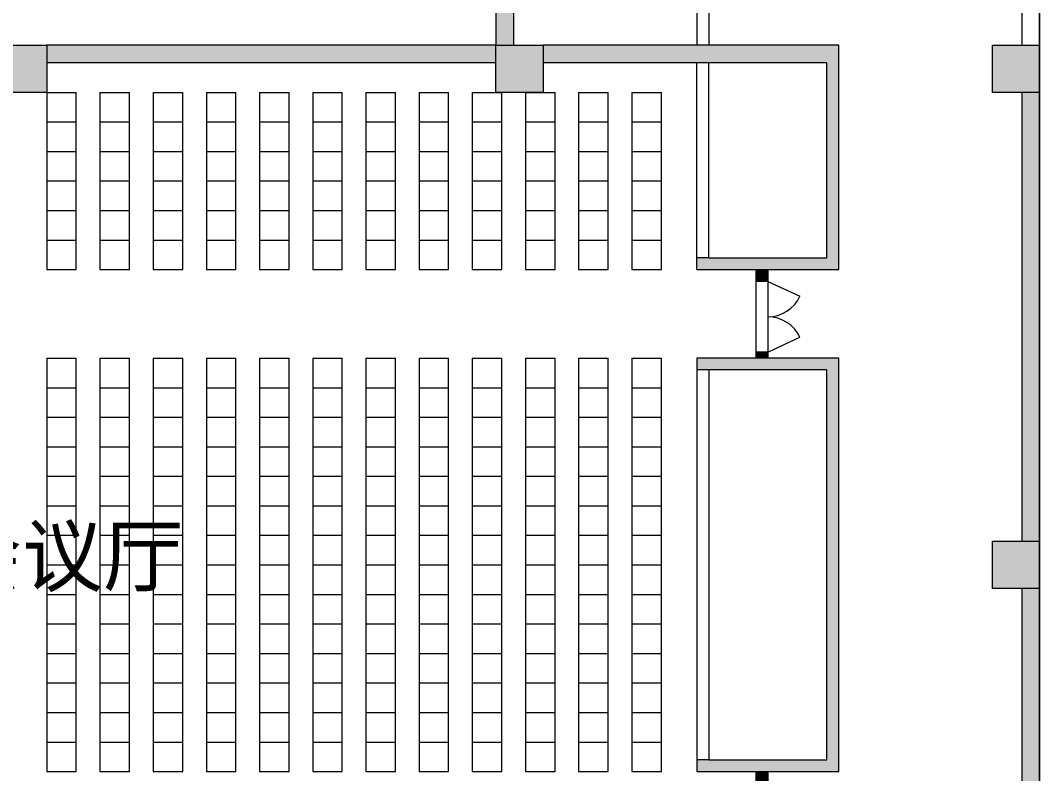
# Model space of a CAD drawing. Header units: metres. Extents: x -302 to 587, y -65 to 94.
# Drawn here: x 266.97 to 284.21, y -2.18 to 10.58 of the extents above; entities that cross this region are included whole.
import ezdxf

# ---------------------------------------------------------------- set-up
doc = ezdxf.new("R2010")
doc.units = ezdxf.units.M
doc.linetypes.add('ACAD_ISO03W100', pattern=[30, 12, -18])
doc.layers.get('0').update_dxf_attribs({"lineweight": 9})
for name, color, linetype, lineweight in [('fanghuo', 1, 'Continuous', 9), ('furniture', 3, 'Continuous', 5), ('glass', 5, 'Continuous', 5), ('hatch', 212, 'ACAD_ISO03W100', 5), ('PUB_TEXT', 7, 'Continuous', 9), ('zhuwang', 2, 'Continuous', 13)]:
    doc.layers.add(name, color=color, linetype=linetype, lineweight=lineweight)
doc.styles.add('mystyle', font='', dxfattribs={"height": 1})
doc.styles.get('mystyle').set_extended_font_data('SimSun')

msp = doc.modelspace()

# ---------------------------------------------------------------- hatches: boundary and pattern name
at = {"layer": 'hatch', "ltscale": 0.05}
h = msp.add_hatch(color=256, dxfattribs=at)
h.dxf.hatch_style = 1
h.paths.add_polyline_path([(275.3136, 12.4598), (275.0136, 12.4598), (275.0136, 10.1598), (275.3136, 10.1598)])
h = msp.add_hatch(color=256, dxfattribs=at)
h.dxf.hatch_style = 1
h.paths.add_polyline_path([(267.4136, 10.1598), (266.6136, 10.1598), (266.6136, 9.3598), (267.4136, 9.3598)])
h = msp.add_hatch(color=256, dxfattribs=at)
h.dxf.hatch_style = 1
h.paths.add_polyline_path([(275.0136, 10.1598), (267.4136, 10.1598), (267.4136, 9.8598), (275.0136, 9.8598)])
h = msp.add_hatch(color=256, dxfattribs=at)
h.dxf.hatch_style = 1
h.paths.add_polyline_path([(275.8136, 10.1598), (275.0136, 10.1598), (275.0136, 9.3598), (275.8136, 9.3598)])
h = msp.add_hatch(color=256, dxfattribs=at)
h.dxf.hatch_style = 1
h.paths.add_polyline_path([(280.8136, 10.1598), (275.8136, 10.1598), (275.8136, 9.8598), (280.8136, 9.8598)])
h = msp.add_hatch(color=256, dxfattribs=at)
h.dxf.hatch_style = 1
h.paths.add_polyline_path([(284.2136, 10.1598), (283.4136, 10.1598), (283.4136, 9.3598), (284.2136, 9.3598)])
h = msp.add_hatch(color=256, dxfattribs=at)
h.dxf.hatch_style = 1
h.paths.add_polyline_path([(280.8136, 9.8598), (280.6136, 9.8598), (280.6136, 6.5598), (278.6136, 6.5598), (278.4136, 6.5598), (278.4136, 6.3598), (280.8136, 6.3598)])
h = msp.add_hatch(color=256, dxfattribs=at)
h.dxf.hatch_style = 1
h.paths.add_polyline_path([(284.2136, 9.3598), (283.9136, 9.3598), (283.9136, 1.7598), (284.2136, 1.7598)])
h = msp.add_hatch(color=256, dxfattribs=at)
h.dxf.hatch_style = 1
h.paths.add_polyline_path([(279.6136, 6.3598), (279.4136, 6.3598), (279.4136, 6.1598), (279.6136, 6.1598)])
h = msp.add_hatch(color=256, dxfattribs=at)
h.dxf.hatch_style = 1
h.paths.add_polyline_path([(280.8136, 4.8598), (278.4136, 4.8598), (278.4136, 4.6598), (278.6136, 4.6598), (280.6136, 4.6598), (280.6136, -1.9402), (278.6136, -1.9402), (278.4136, -1.9402), (278.4136, -2.1402), (280.8136, -2.1402)])
h = msp.add_hatch(color=256, dxfattribs=at)
h.dxf.hatch_style = 1
h.paths.add_polyline_path([(279.6136, 4.9598), (279.4136, 4.9598), (279.4136, 4.8598), (279.6136, 4.8598)])
h = msp.add_hatch(color=256, dxfattribs=at)
h.dxf.hatch_style = 1
h.paths.add_polyline_path([(284.2136, 1.7598), (283.4136, 1.7598), (283.4136, 0.9598), (284.2136, 0.9598)])
h = msp.add_hatch(color=256, dxfattribs=at)
h.dxf.hatch_style = 1
h.paths.add_polyline_path([(284.2136, 0.9598), (283.9136, 0.9598), (283.9136, -6.6402), (284.2136, -6.6402)])
h = msp.add_hatch(color=256, dxfattribs=at)
h.dxf.hatch_style = 1
h.paths.add_polyline_path([(279.6136, -2.1402), (279.4136, -2.1402), (279.4136, -2.3402), (279.6136, -2.3402)])

# ---------------------------------------------------------------- linework, layer by layer
for p, q in [((283.9136, 34.5598), (283.9136, 10.1598)), ((284.2136, 34.5598), (284.2136, 10.1598)), ((275.0136, 10.1598), (267.4136, 10.1598)), ((275.0136, 9.8598), (267.4136, 9.8598)), ((283.9136, 9.3598), (283.9136, 1.7598)), ((284.2136, 9.3598), (284.2136, 1.7598)), ((283.9136, 0.9598), (283.9136, -6.6402)), ((284.2136, 0.9598), (284.2136, -6.6402))]:
    msp.add_line(p, q)
at = {"ltscale": 0.05}
for p, q in [((278.4136, 15.2598), (278.4136, 10.1598)), ((278.6136, 15.2598), (278.6136, 10.1598)), ((275.0136, 12.4598), (275.0136, 10.1598)), ((275.3136, 12.4598), (275.3136, 10.1598)), ((280.8136, 10.1598), (275.8136, 10.1598)), ((280.8136, 6.3598), (280.8136, 10.1598)), ((280.6136, 9.8598), (275.8136, 9.8598)), ((278.4136, 6.3598), (278.4136, 9.8598)), ((278.6136, 6.5598), (278.6136, 9.8598)), ((280.6136, 6.5598), (280.6136, 9.8598)), ((278.6136, 6.5598), (278.4136, 6.5598)), ((278.6136, 6.5598), (280.6136, 6.5598)), ((278.4136, 6.3598), (280.8136, 6.3598)), ((279.4136, 6.3598), (279.4136, 4.8598)), ((279.6136, 6.3598), (279.6136, 4.8598)), ((279.6136, 6.1598), (279.4136, 6.1598)), ((280.8136, 4.8598), (278.4136, 4.8598)), ((278.4136, 4.8598), (278.4136, -2.1402)), ((279.6136, 4.9598), (279.4136, 4.9598)), ((280.8136, -2.1402), (280.8136, 4.8598)), ((278.6136, 4.6598), (278.4136, 4.6598)), ((278.6136, 4.6598), (278.6136, -1.9402)), ((280.6136, 4.6598), (278.6136, 4.6598)), ((280.6136, -1.9402), (280.6136, 4.6598)), ((278.6136, -1.9402), (278.4136, -1.9402)), ((278.6136, -1.9402), (280.6136, -1.9402)), ((278.4136, -2.1402), (280.8136, -2.1402)), ((279.4136, -2.1402), (279.4136, -3.6402)), ((279.6136, -2.1402), (279.6136, -3.6402))]:
    msp.add_line(p, q, dxfattribs=at)
at = {"layer": 'fanghuo', "ltscale": 3}
msp.add_lwpolyline([(266.6136, 68.9598), (266.6136, 42.9598), (258.2136, 42.9598), (258.2136, -7.4402), (284.2136, -7.4402), (284.2136, 68.9598), (266.6136, 68.9598)], dxfattribs=at)
at = {"layer": 'furniture'}
for p, q in [((267.4136, 9.3598), (267.4136, 8.8598)), ((267.4136, 9.3598), (267.9136, 9.3598)), ((267.9136, 8.8598), (267.9136, 9.3598)), ((268.3136, 9.3598), (268.3136, 8.8598)), ((268.3136, 9.3598), (268.8136, 9.3598)), ((268.8136, 8.8598), (268.8136, 9.3598)), ((269.2136, 9.3598), (269.2136, 8.8598)), ((269.2136, 9.3598), (269.7136, 9.3598)), ((269.7136, 8.8598), (269.7136, 9.3598)), ((270.1136, 9.3598), (270.1136, 8.8598)), ((270.1136, 9.3598), (270.6136, 9.3598)), ((270.6136, 8.8598), (270.6136, 9.3598)), ((271.0136, 9.3598), (271.0136, 8.8598)), ((271.0136, 9.3598), (271.5136, 9.3598)), ((271.5136, 8.8598), (271.5136, 9.3598)), ((271.9136, 9.3598), (271.9136, 8.8598)), ((271.9136, 9.3598), (272.4136, 9.3598)), ((272.4136, 8.8598), (272.4136, 9.3598)), ((272.8136, 9.3598), (272.8136, 8.8598)), ((272.8136, 9.3598), (273.3136, 9.3598)), ((273.3136, 8.8598), (273.3136, 9.3598)), ((273.7136, 9.3598), (273.7136, 8.8598)), ((273.7136, 9.3598), (274.2136, 9.3598)), ((274.2136, 8.8598), (274.2136, 9.3598)), ((274.6136, 9.3598), (274.6136, 8.8598)), ((274.6136, 9.3598), (275.1136, 9.3598)), ((275.1136, 8.8598), (275.1136, 9.3598)), ((275.5136, 9.3598), (275.5136, 8.8598)), ((275.5136, 9.3598), (276.0136, 9.3598)), ((276.0136, 8.8598), (276.0136, 9.3598)), ((276.4136, 9.3598), (276.4136, 8.8598)), ((276.4136, 9.3598), (276.9136, 9.3598)), ((276.9136, 8.8598), (276.9136, 9.3598)), ((277.3136, 9.3598), (277.3136, 8.8598)), ((277.3136, 9.3598), (277.8136, 9.3598)), ((277.8136, 8.8598), (277.8136, 9.3598)), ((267.4136, 8.8598), (267.4136, 8.3598)), ((267.4136, 8.8598), (267.9136, 8.8598)), ((267.9136, 8.3598), (267.9136, 8.8598)), ((268.3136, 8.8598), (268.8136, 8.8598)), ((268.3136, 8.8598), (268.3136, 8.3598)), ((268.8136, 8.3598), (268.8136, 8.8598)), ((269.2136, 8.8598), (269.7136, 8.8598)), ((269.2136, 8.8598), (269.2136, 8.3598)), ((269.7136, 8.3598), (269.7136, 8.8598)), ((270.1136, 8.8598), (270.6136, 8.8598)), ((270.1136, 8.8598), (270.1136, 8.3598)), ((270.6136, 8.3598), (270.6136, 8.8598)), ((271.0136, 8.8598), (271.5136, 8.8598)), ((271.0136, 8.8598), (271.0136, 8.3598)), ((271.5136, 8.3598), (271.5136, 8.8598)), ((271.9136, 8.8598), (272.4136, 8.8598)), ((271.9136, 8.8598), (271.9136, 8.3598)), ((272.4136, 8.3598), (272.4136, 8.8598)), ((272.8136, 8.8598), (273.3136, 8.8598)), ((272.8136, 8.8598), (272.8136, 8.3598)), ((273.3136, 8.3598), (273.3136, 8.8598)), ((273.7136, 8.8598), (274.2136, 8.8598)), ((273.7136, 8.8598), (273.7136, 8.3598)), ((274.2136, 8.3598), (274.2136, 8.8598)), ((274.6136, 8.8598), (275.1136, 8.8598)), ((274.6136, 8.8598), (274.6136, 8.3598)), ((275.1136, 8.3598), (275.1136, 8.8598)), ((275.5136, 8.8598), (276.0136, 8.8598)), ((275.5136, 8.8598), (275.5136, 8.3598)), ((276.0136, 8.3598), (276.0136, 8.8598)), ((276.4136, 8.8598), (276.9136, 8.8598)), ((276.4136, 8.8598), (276.4136, 8.3598)), ((276.9136, 8.3598), (276.9136, 8.8598)), ((277.3136, 8.8598), (277.8136, 8.8598)), ((277.3136, 8.8598), (277.3136, 8.3598)), ((277.8136, 8.3598), (277.8136, 8.8598)), ((267.4136, 8.3598), (267.9136, 8.3598)), ((267.4136, 8.3598), (267.4136, 7.8598)), ((267.9136, 7.8598), (267.9136, 8.3598)), ((268.3136, 8.3598), (268.8136, 8.3598)), ((268.3136, 8.3598), (268.3136, 7.8598)), ((268.8136, 7.8598), (268.8136, 8.3598)), ((269.2136, 8.3598), (269.7136, 8.3598)), ((269.2136, 8.3598), (269.2136, 7.8598)), ((269.7136, 7.8598), (269.7136, 8.3598)), ((270.1136, 8.3598), (270.6136, 8.3598)), ((270.1136, 8.3598), (270.1136, 7.8598)), ((270.6136, 7.8598), (270.6136, 8.3598)), ((271.0136, 8.3598), (271.5136, 8.3598)), ((271.0136, 8.3598), (271.0136, 7.8598)), ((271.5136, 7.8598), (271.5136, 8.3598)), ((271.9136, 8.3598), (272.4136, 8.3598)), ((271.9136, 8.3598), (271.9136, 7.8598)), ((272.4136, 7.8598), (272.4136, 8.3598)), ((272.8136, 8.3598), (273.3136, 8.3598)), ((272.8136, 8.3598), (272.8136, 7.8598)), ((273.3136, 7.8598), (273.3136, 8.3598)), ((273.7136, 8.3598), (274.2136, 8.3598)), ((273.7136, 8.3598), (273.7136, 7.8598)), ((274.2136, 7.8598), (274.2136, 8.3598)), ((274.6136, 8.3598), (275.1136, 8.3598)), ((274.6136, 8.3598), (274.6136, 7.8598)), ((275.1136, 7.8598), (275.1136, 8.3598)), ((275.5136, 8.3598), (276.0136, 8.3598)), ((275.5136, 8.3598), (275.5136, 7.8598)), ((276.0136, 7.8598), (276.0136, 8.3598)), ((276.4136, 8.3598), (276.9136, 8.3598)), ((276.4136, 8.3598), (276.4136, 7.8598)), ((276.9136, 7.8598), (276.9136, 8.3598)), ((277.3136, 8.3598), (277.8136, 8.3598)), ((277.3136, 8.3598), (277.3136, 7.8598)), ((277.8136, 7.8598), (277.8136, 8.3598)), ((267.4136, 7.8598), (267.9136, 7.8598)), ((267.4136, 7.8598), (267.4136, 7.3598)), ((267.9136, 7.3598), (267.9136, 7.8598)), ((268.3136, 7.8598), (268.8136, 7.8598)), ((268.3136, 7.8598), (268.3136, 7.3598)), ((268.8136, 7.3598), (268.8136, 7.8598)), ((269.2136, 7.8598), (269.7136, 7.8598)), ((269.2136, 7.8598), (269.2136, 7.3598)), ((269.7136, 7.3598), (269.7136, 7.8598)), ((270.1136, 7.8598), (270.6136, 7.8598)), ((270.1136, 7.8598), (270.1136, 7.3598)), ((270.6136, 7.3598), (270.6136, 7.8598)), ((271.0136, 7.8598), (271.5136, 7.8598)), ((271.0136, 7.8598), (271.0136, 7.3598)), ((271.5136, 7.3598), (271.5136, 7.8598)), ((271.9136, 7.8598), (272.4136, 7.8598)), ((271.9136, 7.8598), (271.9136, 7.3598)), ((272.4136, 7.3598), (272.4136, 7.8598)), ((272.8136, 7.8598), (273.3136, 7.8598)), ((272.8136, 7.8598), (272.8136, 7.3598)), ((273.3136, 7.3598), (273.3136, 7.8598)), ((273.7136, 7.8598), (274.2136, 7.8598)), ((273.7136, 7.8598), (273.7136, 7.3598)), ((274.2136, 7.3598), (274.2136, 7.8598)), ((274.6136, 7.8598), (274.6136, 7.3598)), ((274.6136, 7.8598), (275.1136, 7.8598)), ((275.1136, 7.3598), (275.1136, 7.8598)), ((275.5136, 7.8598), (276.0136, 7.8598)), ((275.5136, 7.8598), (275.5136, 7.3598)), ((276.0136, 7.3598), (276.0136, 7.8598)), ((276.4136, 7.8598), (276.9136, 7.8598)), ((276.4136, 7.8598), (276.4136, 7.3598)), ((276.9136, 7.3598), (276.9136, 7.8598)), ((277.3136, 7.8598), (277.8136, 7.8598)), ((277.3136, 7.8598), (277.3136, 7.3598)), ((277.8136, 7.3598), (277.8136, 7.8598)), ((267.4136, 7.3598), (267.4136, 6.8598)), ((267.4136, 7.3598), (267.9136, 7.3598)), ((267.9136, 6.8598), (267.9136, 7.3598)), ((268.3136, 7.3598), (268.8136, 7.3598)), ((268.3136, 7.3598), (268.3136, 6.8598)), ((268.8136, 6.8598), (268.8136, 7.3598)), ((269.2136, 7.3598), (269.7136, 7.3598)), ((269.2136, 7.3598), (269.2136, 6.8598)), ((269.7136, 6.8598), (269.7136, 7.3598)), ((270.1136, 7.3598), (270.6136, 7.3598)), ((270.1136, 7.3598), (270.1136, 6.8598)), ((270.6136, 6.8598), (270.6136, 7.3598)), ((271.0136, 7.3598), (271.5136, 7.3598)), ((271.0136, 7.3598), (271.0136, 6.8598)), ((271.5136, 6.8598), (271.5136, 7.3598)), ((271.9136, 7.3598), (272.4136, 7.3598)), ((271.9136, 7.3598), (271.9136, 6.8598)), ((272.4136, 6.8598), (272.4136, 7.3598)), ((272.8136, 7.3598), (273.3136, 7.3598)), ((272.8136, 7.3598), (272.8136, 6.8598)), ((273.3136, 6.8598), (273.3136, 7.3598)), ((273.7136, 7.3598), (274.2136, 7.3598)), ((273.7136, 7.3598), (273.7136, 6.8598)), ((274.2136, 6.8598), (274.2136, 7.3598)), ((274.6136, 7.3598), (275.1136, 7.3598)), ((274.6136, 7.3598), (274.6136, 6.8598)), ((275.1136, 6.8598), (275.1136, 7.3598)), ((275.5136, 7.3598), (276.0136, 7.3598)), ((275.5136, 7.3598), (275.5136, 6.8598)), ((276.0136, 6.8598), (276.0136, 7.3598)), ((276.4136, 7.3598), (276.9136, 7.3598)), ((276.4136, 7.3598), (276.4136, 6.8598)), ((276.9136, 6.8598), (276.9136, 7.3598)), ((277.3136, 7.3598), (277.8136, 7.3598)), ((277.3136, 7.3598), (277.3136, 6.8598)), ((277.8136, 6.8598), (277.8136, 7.3598)), ((267.4136, 6.8598), (267.9136, 6.8598)), ((267.4136, 6.8598), (267.4136, 6.3598)), ((267.9136, 6.3598), (267.9136, 6.8598)), ((268.3136, 6.8598), (268.8136, 6.8598)), ((268.3136, 6.8598), (268.3136, 6.3598)), ((268.8136, 6.3598), (268.8136, 6.8598)), ((269.2136, 6.8598), (269.7136, 6.8598)), ((269.2136, 6.8598), (269.2136, 6.3598)), ((269.7136, 6.3598), (269.7136, 6.8598)), ((270.1136, 6.8598), (270.6136, 6.8598)), ((270.1136, 6.8598), (270.1136, 6.3598)), ((270.6136, 6.3598), (270.6136, 6.8598)), ((271.0136, 6.8598), (271.5136, 6.8598)), ((271.0136, 6.8598), (271.0136, 6.3598)), ((271.5136, 6.3598), (271.5136, 6.8598)), ((271.9136, 6.8598), (272.4136, 6.8598)), ((271.9136, 6.8598), (271.9136, 6.3598)), ((272.4136, 6.3598), (272.4136, 6.8598)), ((272.8136, 6.8598), (273.3136, 6.8598)), ((272.8136, 6.8598), (272.8136, 6.3598)), ((273.3136, 6.3598), (273.3136, 6.8598)), ((273.7136, 6.8598), (274.2136, 6.8598)), ((273.7136, 6.8598), (273.7136, 6.3598)), ((274.2136, 6.3598), (274.2136, 6.8598)), ((274.6136, 6.8598), (274.6136, 6.3598)), ((274.6136, 6.8598), (275.1136, 6.8598)), ((275.1136, 6.3598), (275.1136, 6.8598)), ((275.5136, 6.8598), (276.0136, 6.8598)), ((275.5136, 6.8598), (275.5136, 6.3598)), ((276.0136, 6.3598), (276.0136, 6.8598)), ((276.4136, 6.8598), (276.9136, 6.8598)), ((276.4136, 6.8598), (276.4136, 6.3598)), ((276.9136, 6.3598), (276.9136, 6.8598)), ((277.3136, 6.8598), (277.8136, 6.8598)), ((277.3136, 6.8598), (277.3136, 6.3598)), ((277.8136, 6.3598), (277.8136, 6.8598)), ((267.4136, 6.3598), (267.9136, 6.3598)), ((268.3136, 6.3598), (268.8136, 6.3598)), ((269.2136, 6.3598), (269.7136, 6.3598)), ((270.1136, 6.3598), (270.6136, 6.3598)), ((271.0136, 6.3598), (271.5136, 6.3598)), ((271.9136, 6.3598), (272.4136, 6.3598)), ((272.8136, 6.3598), (273.3136, 6.3598)), ((273.7136, 6.3598), (274.2136, 6.3598)), ((274.6136, 6.3598), (275.1136, 6.3598)), ((275.5136, 6.3598), (276.0136, 6.3598)), ((276.4136, 6.3598), (276.9136, 6.3598)), ((277.3136, 6.3598), (277.8136, 6.3598)), ((267.4136, 4.8598), (267.9136, 4.8598)), ((267.4136, 4.8598), (267.4136, 4.3598)), ((267.9136, 4.3598), (267.9136, 4.8598)), ((268.3136, 4.8598), (268.8136, 4.8598)), ((268.3136, 4.8598), (268.3136, 4.3598)), ((268.8136, 4.3598), (268.8136, 4.8598)), ((269.2136, 4.8598), (269.7136, 4.8598)), ((269.2136, 4.8598), (269.2136, 4.3598)), ((269.7136, 4.3598), (269.7136, 4.8598)), ((270.1136, 4.8598), (270.6136, 4.8598)), ((270.1136, 4.8598), (270.1136, 4.3598)), ((270.6136, 4.3598), (270.6136, 4.8598)), ((271.0136, 4.8598), (271.5136, 4.8598)), ((271.0136, 4.8598), (271.0136, 4.3598)), ((271.5136, 4.3598), (271.5136, 4.8598)), ((271.9136, 4.8598), (272.4136, 4.8598)), ((271.9136, 4.8598), (271.9136, 4.3598)), ((272.4136, 4.3598), (272.4136, 4.8598)), ((272.8136, 4.8598), (273.3136, 4.8598)), ((272.8136, 4.8598), (272.8136, 4.3598)), ((273.3136, 4.3598), (273.3136, 4.8598)), ((273.7136, 4.8598), (274.2136, 4.8598)), ((273.7136, 4.8598), (273.7136, 4.3598)), ((274.2136, 4.3598), (274.2136, 4.8598)), ((274.6136, 4.8598), (275.1136, 4.8598)), ((274.6136, 4.8598), (274.6136, 4.3598)), ((275.1136, 4.3598), (275.1136, 4.8598)), ((275.5136, 4.8598), (276.0136, 4.8598)), ((275.5136, 4.8598), (275.5136, 4.3598)), ((276.0136, 4.3598), (276.0136, 4.8598)), ((276.4136, 4.8598), (276.9136, 4.8598)), ((276.4136, 4.8598), (276.4136, 4.3598)), ((276.9136, 4.3598), (276.9136, 4.8598)), ((277.3136, 4.8598), (277.8136, 4.8598)), ((277.3136, 4.8598), (277.3136, 4.3598)), ((277.8136, 4.3598), (277.8136, 4.8598)), ((267.4136, 4.3598), (267.9136, 4.3598)), ((267.4136, 4.3598), (267.4136, 3.8598)), ((267.9136, 3.8598), (267.9136, 4.3598)), ((268.3136, 4.3598), (268.8136, 4.3598)), ((268.3136, 4.3598), (268.3136, 3.8598)), ((268.8136, 3.8598), (268.8136, 4.3598)), ((269.2136, 4.3598), (269.7136, 4.3598)), ((269.2136, 4.3598), (269.2136, 3.8598)), ((269.7136, 3.8598), (269.7136, 4.3598)), ((270.1136, 4.3598), (270.6136, 4.3598)), ((270.1136, 4.3598), (270.1136, 3.8598)), ((270.6136, 3.8598), (270.6136, 4.3598)), ((271.0136, 4.3598), (271.5136, 4.3598)), ((271.0136, 4.3598), (271.0136, 3.8598)), ((271.5136, 3.8598), (271.5136, 4.3598)), ((271.9136, 4.3598), (272.4136, 4.3598)), ((271.9136, 4.3598), (271.9136, 3.8598)), ((272.4136, 3.8598), (272.4136, 4.3598)), ((272.8136, 4.3598), (273.3136, 4.3598)), ((272.8136, 4.3598), (272.8136, 3.8598)), ((273.3136, 3.8598), (273.3136, 4.3598)), ((273.7136, 4.3598), (274.2136, 4.3598)), ((273.7136, 4.3598), (273.7136, 3.8598)), ((274.2136, 3.8598), (274.2136, 4.3598)), ((274.6136, 4.3598), (274.6136, 3.8598)), ((274.6136, 4.3598), (275.1136, 4.3598)), ((275.1136, 3.8598), (275.1136, 4.3598)), ((275.5136, 4.3598), (276.0136, 4.3598)), ((275.5136, 4.3598), (275.5136, 3.8598)), ((276.0136, 3.8598), (276.0136, 4.3598)), ((276.4136, 4.3598), (276.9136, 4.3598)), ((276.4136, 4.3598), (276.4136, 3.8598)), ((276.9136, 3.8598), (276.9136, 4.3598)), ((277.3136, 4.3598), (277.8136, 4.3598)), ((277.3136, 4.3598), (277.3136, 3.8598)), ((277.8136, 3.8598), (277.8136, 4.3598)), ((267.4136, 3.8598), (267.4136, 3.3598)), ((267.4136, 3.8598), (267.9136, 3.8598)), ((267.9136, 3.3598), (267.9136, 3.8598)), ((268.3136, 3.8598), (268.8136, 3.8598)), ((268.3136, 3.8598), (268.3136, 3.3598)), ((268.8136, 3.3598), (268.8136, 3.8598)), ((269.2136, 3.8598), (269.7136, 3.8598)), ((269.2136, 3.8598), (269.2136, 3.3598)), ((269.7136, 3.3598), (269.7136, 3.8598)), ((270.1136, 3.8598), (270.6136, 3.8598)), ((270.1136, 3.8598), (270.1136, 3.3598)), ((270.6136, 3.3598), (270.6136, 3.8598)), ((271.0136, 3.8598), (271.5136, 3.8598)), ((271.0136, 3.8598), (271.0136, 3.3598)), ((271.5136, 3.3598), (271.5136, 3.8598)), ((271.9136, 3.8598), (272.4136, 3.8598)), ((271.9136, 3.8598), (271.9136, 3.3598)), ((272.4136, 3.3598), (272.4136, 3.8598)), ((272.8136, 3.8598), (273.3136, 3.8598)), ((272.8136, 3.8598), (272.8136, 3.3598)), ((273.3136, 3.3598), (273.3136, 3.8598)), ((273.7136, 3.8598), (274.2136, 3.8598)), ((273.7136, 3.8598), (273.7136, 3.3598)), ((274.2136, 3.3598), (274.2136, 3.8598)), ((274.6136, 3.8598), (275.1136, 3.8598)), ((274.6136, 3.8598), (274.6136, 3.3598)), ((275.1136, 3.3598), (275.1136, 3.8598)), ((275.5136, 3.8598), (276.0136, 3.8598)), ((275.5136, 3.8598), (275.5136, 3.3598)), ((276.0136, 3.3598), (276.0136, 3.8598)), ((276.4136, 3.8598), (276.9136, 3.8598)), ((276.4136, 3.8598), (276.4136, 3.3598)), ((276.9136, 3.3598), (276.9136, 3.8598)), ((277.3136, 3.8598), (277.8136, 3.8598)), ((277.3136, 3.8598), (277.3136, 3.3598)), ((277.8136, 3.3598), (277.8136, 3.8598)), ((267.4136, 3.3598), (267.9136, 3.3598)), ((267.4136, 3.3598), (267.4136, 2.8598)), ((267.9136, 2.8598), (267.9136, 3.3598)), ((268.3136, 3.3598), (268.8136, 3.3598)), ((268.3136, 3.3598), (268.3136, 2.8598)), ((268.8136, 2.8598), (268.8136, 3.3598)), ((269.2136, 3.3598), (269.7136, 3.3598)), ((269.2136, 3.3598), (269.2136, 2.8598)), ((269.7136, 2.8598), (269.7136, 3.3598)), ((270.1136, 3.3598), (270.6136, 3.3598)), ((270.1136, 3.3598), (270.1136, 2.8598)), ((270.6136, 2.8598), (270.6136, 3.3598)), ((271.0136, 3.3598), (271.5136, 3.3598)), ((271.0136, 3.3598), (271.0136, 2.8598)), ((271.5136, 2.8598), (271.5136, 3.3598)), ((271.9136, 3.3598), (272.4136, 3.3598)), ((271.9136, 3.3598), (271.9136, 2.8598)), ((272.4136, 2.8598), (272.4136, 3.3598)), ((272.8136, 3.3598), (273.3136, 3.3598)), ((272.8136, 3.3598), (272.8136, 2.8598)), ((273.3136, 2.8598), (273.3136, 3.3598)), ((273.7136, 3.3598), (274.2136, 3.3598)), ((273.7136, 3.3598), (273.7136, 2.8598)), ((274.2136, 2.8598), (274.2136, 3.3598)), ((274.6136, 3.3598), (274.6136, 2.8598)), ((274.6136, 3.3598), (275.1136, 3.3598)), ((275.1136, 2.8598), (275.1136, 3.3598)), ((275.5136, 3.3598), (276.0136, 3.3598)), ((275.5136, 3.3598), (275.5136, 2.8598)), ((276.0136, 2.8598), (276.0136, 3.3598)), ((276.4136, 3.3598), (276.9136, 3.3598)), ((276.4136, 3.3598), (276.4136, 2.8598)), ((276.9136, 2.8598), (276.9136, 3.3598)), ((277.3136, 3.3598), (277.8136, 3.3598)), ((277.3136, 3.3598), (277.3136, 2.8598)), ((277.8136, 2.8598), (277.8136, 3.3598)), ((267.4136, 2.8598), (267.9136, 2.8598)), ((267.4136, 2.8598), (267.4136, 2.3598)), ((267.9136, 2.3598), (267.9136, 2.8598)), ((268.3136, 2.8598), (268.8136, 2.8598)), ((268.3136, 2.8598), (268.3136, 2.3598)), ((268.8136, 2.3598), (268.8136, 2.8598)), ((269.2136, 2.8598), (269.7136, 2.8598)), ((269.2136, 2.8598), (269.2136, 2.3598)), ((269.7136, 2.3598), (269.7136, 2.8598)), ((270.1136, 2.8598), (270.6136, 2.8598)), ((270.1136, 2.8598), (270.1136, 2.3598)), ((270.6136, 2.3598), (270.6136, 2.8598)), ((271.0136, 2.8598), (271.5136, 2.8598)), ((271.0136, 2.8598), (271.0136, 2.3598)), ((271.5136, 2.3598), (271.5136, 2.8598)), ((271.9136, 2.8598), (272.4136, 2.8598)), ((271.9136, 2.8598), (271.9136, 2.3598)), ((272.4136, 2.3598), (272.4136, 2.8598)), ((272.8136, 2.8598), (273.3136, 2.8598)), ((272.8136, 2.8598), (272.8136, 2.3598)), ((273.3136, 2.3598), (273.3136, 2.8598)), ((273.7136, 2.8598), (274.2136, 2.8598)), ((273.7136, 2.8598), (273.7136, 2.3598)), ((274.2136, 2.3598), (274.2136, 2.8598)), ((274.6136, 2.8598), (275.1136, 2.8598)), ((274.6136, 2.8598), (274.6136, 2.3598)), ((275.1136, 2.3598), (275.1136, 2.8598)), ((275.5136, 2.8598), (276.0136, 2.8598)), ((275.5136, 2.8598), (275.5136, 2.3598)), ((276.0136, 2.3598), (276.0136, 2.8598)), ((276.4136, 2.8598), (276.9136, 2.8598)), ((276.4136, 2.8598), (276.4136, 2.3598)), ((276.9136, 2.3598), (276.9136, 2.8598)), ((277.3136, 2.8598), (277.8136, 2.8598)), ((277.3136, 2.8598), (277.3136, 2.3598)), ((277.8136, 2.3598), (277.8136, 2.8598)), ((267.4136, 2.3598), (267.9136, 2.3598)), ((267.4136, 2.3598), (267.4136, 1.8598)), ((267.9136, 1.8598), (267.9136, 2.3598)), ((268.3136, 2.3598), (268.8136, 2.3598)), ((268.3136, 2.3598), (268.3136, 1.8598)), ((268.8136, 1.8598), (268.8136, 2.3598)), ((269.2136, 2.3598), (269.7136, 2.3598)), ((269.2136, 2.3598), (269.2136, 1.8598)), ((269.7136, 1.8598), (269.7136, 2.3598)), ((270.1136, 2.3598), (270.6136, 2.3598)), ((270.1136, 2.3598), (270.1136, 1.8598)), ((270.6136, 1.8598), (270.6136, 2.3598)), ((271.0136, 2.3598), (271.5136, 2.3598)), ((271.0136, 2.3598), (271.0136, 1.8598)), ((271.5136, 1.8598), (271.5136, 2.3598)), ((271.9136, 2.3598), (272.4136, 2.3598)), ((271.9136, 2.3598), (271.9136, 1.8598)), ((272.4136, 1.8598), (272.4136, 2.3598)), ((272.8136, 2.3598), (273.3136, 2.3598)), ((272.8136, 2.3598), (272.8136, 1.8598)), ((273.3136, 1.8598), (273.3136, 2.3598)), ((273.7136, 2.3598), (274.2136, 2.3598)), ((273.7136, 2.3598), (273.7136, 1.8598)), ((274.2136, 1.8598), (274.2136, 2.3598)), ((274.6136, 2.3598), (275.1136, 2.3598)), ((274.6136, 2.3598), (274.6136, 1.8598)), ((275.1136, 1.8598), (275.1136, 2.3598)), ((275.5136, 2.3598), (276.0136, 2.3598)), ((275.5136, 2.3598), (275.5136, 1.8598)), ((276.0136, 1.8598), (276.0136, 2.3598)), ((276.4136, 2.3598), (276.9136, 2.3598)), ((276.4136, 2.3598), (276.4136, 1.8598)), ((276.9136, 1.8598), (276.9136, 2.3598)), ((277.3136, 2.3598), (277.8136, 2.3598)), ((277.3136, 2.3598), (277.3136, 1.8598)), ((277.8136, 1.8598), (277.8136, 2.3598)), ((267.4136, 1.8598), (267.9136, 1.8598)), ((267.4136, 1.8598), (267.4136, 1.3598)), ((267.9136, 1.3598), (267.9136, 1.8598)), ((268.3136, 1.8598), (268.8136, 1.8598)), ((268.3136, 1.8598), (268.3136, 1.3598)), ((268.8136, 1.3598), (268.8136, 1.8598)), ((269.2136, 1.8598), (269.7136, 1.8598)), ((269.2136, 1.8598), (269.2136, 1.3598)), ((269.7136, 1.3598), (269.7136, 1.8598)), ((270.1136, 1.8598), (270.6136, 1.8598)), ((270.1136, 1.8598), (270.1136, 1.3598)), ((270.6136, 1.3598), (270.6136, 1.8598)), ((271.0136, 1.8598), (271.5136, 1.8598)), ((271.0136, 1.8598), (271.0136, 1.3598)), ((271.5136, 1.3598), (271.5136, 1.8598)), ((271.9136, 1.8598), (272.4136, 1.8598)), ((271.9136, 1.8598), (271.9136, 1.3598)), ((272.4136, 1.3598), (272.4136, 1.8598)), ((272.8136, 1.8598), (273.3136, 1.8598)), ((272.8136, 1.8598), (272.8136, 1.3598)), ((273.3136, 1.3598), (273.3136, 1.8598)), ((273.7136, 1.8598), (274.2136, 1.8598)), ((273.7136, 1.8598), (273.7136, 1.3598)), ((274.2136, 1.3598), (274.2136, 1.8598)), ((274.6136, 1.8598), (275.1136, 1.8598)), ((274.6136, 1.8598), (274.6136, 1.3598)), ((275.1136, 1.3598), (275.1136, 1.8598)), ((275.5136, 1.8598), (276.0136, 1.8598)), ((275.5136, 1.8598), (275.5136, 1.3598)), ((276.0136, 1.3598), (276.0136, 1.8598)), ((276.4136, 1.8598), (276.9136, 1.8598)), ((276.4136, 1.8598), (276.4136, 1.3598)), ((276.9136, 1.3598), (276.9136, 1.8598)), ((277.3136, 1.8598), (277.8136, 1.8598)), ((277.3136, 1.8598), (277.3136, 1.3598)), ((277.8136, 1.3598), (277.8136, 1.8598)), ((267.4136, 1.3598), (267.9136, 1.3598)), ((267.4136, 1.3598), (267.4136, 0.8598)), ((267.9136, 0.8598), (267.9136, 1.3598)), ((268.3136, 1.3598), (268.8136, 1.3598)), ((268.3136, 1.3598), (268.3136, 0.8598)), ((268.8136, 0.8598), (268.8136, 1.3598)), ((269.2136, 1.3598), (269.7136, 1.3598)), ((269.2136, 1.3598), (269.2136, 0.8598)), ((269.7136, 0.8598), (269.7136, 1.3598)), ((270.1136, 1.3598), (270.6136, 1.3598)), ((270.1136, 1.3598), (270.1136, 0.8598)), ((270.6136, 0.8598), (270.6136, 1.3598)), ((271.0136, 1.3598), (271.5136, 1.3598)), ((271.0136, 1.3598), (271.0136, 0.8598)), ((271.5136, 0.8598), (271.5136, 1.3598)), ((271.9136, 1.3598), (272.4136, 1.3598)), ((271.9136, 1.3598), (271.9136, 0.8598)), ((272.4136, 0.8598), (272.4136, 1.3598)), ((272.8136, 1.3598), (273.3136, 1.3598)), ((272.8136, 1.3598), (272.8136, 0.8598)), ((273.3136, 0.8598), (273.3136, 1.3598)), ((273.7136, 1.3598), (274.2136, 1.3598)), ((273.7136, 1.3598), (273.7136, 0.8598)), ((274.2136, 0.8598), (274.2136, 1.3598)), ((274.6136, 1.3598), (275.1136, 1.3598)), ((274.6136, 1.3598), (274.6136, 0.8598)), ((275.1136, 0.8598), (275.1136, 1.3598)), ((275.5136, 1.3598), (275.5136, 0.8598)), ((275.5136, 1.3598), (276.0136, 1.3598)), ((276.0136, 0.8598), (276.0136, 1.3598)), ((276.4136, 1.3598), (276.9136, 1.3598)), ((276.4136, 1.3598), (276.4136, 0.8598)), ((276.9136, 0.8598), (276.9136, 1.3598)), ((277.3136, 1.3598), (277.8136, 1.3598)), ((277.3136, 1.3598), (277.3136, 0.8598)), ((277.8136, 0.8598), (277.8136, 1.3598)), ((267.4136, 0.8598), (267.9136, 0.8598)), ((267.4136, 0.8598), (267.4136, 0.3598)), ((267.9136, 0.3598), (267.9136, 0.8598)), ((268.3136, 0.8598), (268.8136, 0.8598)), ((268.3136, 0.8598), (268.3136, 0.3598)), ((268.8136, 0.3598), (268.8136, 0.8598)), ((269.2136, 0.8598), (269.7136, 0.8598)), ((269.2136, 0.8598), (269.2136, 0.3598)), ((269.7136, 0.3598), (269.7136, 0.8598)), ((270.1136, 0.8598), (270.1136, 0.3598)), ((270.1136, 0.8598), (270.6136, 0.8598)), ((270.6136, 0.3598), (270.6136, 0.8598)), ((271.0136, 0.8598), (271.5136, 0.8598)), ((271.0136, 0.8598), (271.0136, 0.3598)), ((271.5136, 0.3598), (271.5136, 0.8598)), ((271.9136, 0.8598), (272.4136, 0.8598)), ((271.9136, 0.8598), (271.9136, 0.3598)), ((272.4136, 0.3598), (272.4136, 0.8598)), ((272.8136, 0.8598), (273.3136, 0.8598)), ((272.8136, 0.8598), (272.8136, 0.3598)), ((273.3136, 0.3598), (273.3136, 0.8598)), ((273.7136, 0.8598), (274.2136, 0.8598)), ((273.7136, 0.8598), (273.7136, 0.3598)), ((274.2136, 0.3598), (274.2136, 0.8598)), ((274.6136, 0.8598), (275.1136, 0.8598)), ((274.6136, 0.8598), (274.6136, 0.3598)), ((275.1136, 0.3598), (275.1136, 0.8598)), ((275.5136, 0.8598), (276.0136, 0.8598)), ((275.5136, 0.8598), (275.5136, 0.3598)), ((276.0136, 0.3598), (276.0136, 0.8598)), ((276.4136, 0.8598), (276.9136, 0.8598)), ((276.4136, 0.8598), (276.4136, 0.3598)), ((276.9136, 0.3598), (276.9136, 0.8598)), ((277.3136, 0.8598), (277.8136, 0.8598)), ((277.3136, 0.8598), (277.3136, 0.3598)), ((277.8136, 0.3598), (277.8136, 0.8598)), ((267.4136, 0.3598), (267.9136, 0.3598)), ((267.4136, 0.3598), (267.4136, -0.1402)), ((267.9136, -0.1402), (267.9136, 0.3598)), ((268.3136, 0.3598), (268.8136, 0.3598)), ((268.3136, 0.3598), (268.3136, -0.1402)), ((268.8136, -0.1402), (268.8136, 0.3598)), ((269.2136, 0.3598), (269.7136, 0.3598)), ((269.2136, 0.3598), (269.2136, -0.1402)), ((269.7136, -0.1402), (269.7136, 0.3598)), ((270.1136, 0.3598), (270.6136, 0.3598)), ((270.1136, 0.3598), (270.1136, -0.1402)), ((270.6136, -0.1402), (270.6136, 0.3598)), ((271.0136, 0.3598), (271.5136, 0.3598)), ((271.0136, 0.3598), (271.0136, -0.1402)), ((271.5136, -0.1402), (271.5136, 0.3598)), ((271.9136, 0.3598), (272.4136, 0.3598)), ((271.9136, 0.3598), (271.9136, -0.1402)), ((272.4136, -0.1402), (272.4136, 0.3598)), ((272.8136, 0.3598), (273.3136, 0.3598)), ((272.8136, 0.3598), (272.8136, -0.1402)), ((273.3136, -0.1402), (273.3136, 0.3598)), ((273.7136, 0.3598), (274.2136, 0.3598)), ((273.7136, 0.3598), (273.7136, -0.1402)), ((274.2136, -0.1402), (274.2136, 0.3598)), ((274.6136, 0.3598), (275.1136, 0.3598)), ((274.6136, 0.3598), (274.6136, -0.1402)), ((275.1136, -0.1402), (275.1136, 0.3598)), ((275.5136, 0.3598), (276.0136, 0.3598)), ((275.5136, 0.3598), (275.5136, -0.1402)), ((276.0136, -0.1402), (276.0136, 0.3598)), ((276.4136, 0.3598), (276.9136, 0.3598)), ((276.4136, 0.3598), (276.4136, -0.1402)), ((276.9136, -0.1402), (276.9136, 0.3598)), ((277.3136, 0.3598), (277.8136, 0.3598)), ((277.3136, 0.3598), (277.3136, -0.1402)), ((277.8136, -0.1402), (277.8136, 0.3598)), ((267.4136, -0.1402), (267.9136, -0.1402)), ((267.4136, -0.1402), (267.4136, -0.6402)), ((267.9136, -0.6402), (267.9136, -0.1402)), ((268.3136, -0.1402), (268.8136, -0.1402)), ((268.3136, -0.1402), (268.3136, -0.6402)), ((268.8136, -0.6402), (268.8136, -0.1402)), ((269.2136, -0.1402), (269.7136, -0.1402)), ((269.2136, -0.1402), (269.2136, -0.6402)), ((269.7136, -0.6402), (269.7136, -0.1402)), ((270.1136, -0.1402), (270.6136, -0.1402)), ((270.1136, -0.1402), (270.1136, -0.6402)), ((270.6136, -0.6402), (270.6136, -0.1402)), ((271.0136, -0.1402), (271.5136, -0.1402)), ((271.0136, -0.1402), (271.0136, -0.6402)), ((271.5136, -0.6402), (271.5136, -0.1402)), ((271.9136, -0.1402), (272.4136, -0.1402)), ((271.9136, -0.1402), (271.9136, -0.6402)), ((272.4136, -0.6402), (272.4136, -0.1402)), ((272.8136, -0.1402), (273.3136, -0.1402)), ((272.8136, -0.1402), (272.8136, -0.6402)), ((273.3136, -0.6402), (273.3136, -0.1402)), ((273.7136, -0.1402), (274.2136, -0.1402)), ((273.7136, -0.1402), (273.7136, -0.6402)), ((274.2136, -0.6402), (274.2136, -0.1402)), ((274.6136, -0.1402), (275.1136, -0.1402)), ((274.6136, -0.1402), (274.6136, -0.6402)), ((275.1136, -0.6402), (275.1136, -0.1402)), ((275.5136, -0.1402), (276.0136, -0.1402)), ((275.5136, -0.1402), (275.5136, -0.6402)), ((276.0136, -0.6402), (276.0136, -0.1402)), ((276.4136, -0.1402), (276.9136, -0.1402)), ((276.4136, -0.1402), (276.4136, -0.6402)), ((276.9136, -0.6402), (276.9136, -0.1402)), ((277.3136, -0.1402), (277.8136, -0.1402)), ((277.3136, -0.1402), (277.3136, -0.6402)), ((277.8136, -0.6402), (277.8136, -0.1402)), ((267.4136, -0.6402), (267.9136, -0.6402)), ((267.4136, -0.6402), (267.4136, -1.1402)), ((267.9136, -1.1402), (267.9136, -0.6402)), ((268.3136, -0.6402), (268.8136, -0.6402)), ((268.3136, -0.6402), (268.3136, -1.1402)), ((268.8136, -1.1402), (268.8136, -0.6402)), ((269.2136, -0.6402), (269.7136, -0.6402)), ((269.2136, -0.6402), (269.2136, -1.1402)), ((269.7136, -1.1402), (269.7136, -0.6402)), ((270.1136, -0.6402), (270.6136, -0.6402)), ((270.1136, -0.6402), (270.1136, -1.1402)), ((270.6136, -1.1402), (270.6136, -0.6402)), ((271.0136, -0.6402), (271.5136, -0.6402)), ((271.0136, -0.6402), (271.0136, -1.1402)), ((271.5136, -1.1402), (271.5136, -0.6402)), ((271.9136, -0.6402), (272.4136, -0.6402)), ((271.9136, -0.6402), (271.9136, -1.1402)), ((272.4136, -1.1402), (272.4136, -0.6402)), ((272.8136, -0.6402), (273.3136, -0.6402)), ((272.8136, -0.6402), (272.8136, -1.1402)), ((273.3136, -1.1402), (273.3136, -0.6402)), ((273.7136, -0.6402), (274.2136, -0.6402)), ((273.7136, -0.6402), (273.7136, -1.1402)), ((274.2136, -1.1402), (274.2136, -0.6402)), ((274.6136, -0.6402), (275.1136, -0.6402)), ((274.6136, -0.6402), (274.6136, -1.1402)), ((275.1136, -1.1402), (275.1136, -0.6402)), ((275.5136, -0.6402), (276.0136, -0.6402)), ((275.5136, -0.6402), (275.5136, -1.1402)), ((276.0136, -1.1402), (276.0136, -0.6402)), ((276.4136, -0.6402), (276.9136, -0.6402)), ((276.4136, -0.6402), (276.4136, -1.1402)), ((276.9136, -1.1402), (276.9136, -0.6402)), ((277.3136, -0.6402), (277.8136, -0.6402)), ((277.3136, -0.6402), (277.3136, -1.1402)), ((277.8136, -1.1402), (277.8136, -0.6402)), ((267.4136, -1.1402), (267.4136, -1.6402)), ((267.4136, -1.1402), (267.9136, -1.1402)), ((267.9136, -1.6402), (267.9136, -1.1402)), ((268.3136, -1.1402), (268.8136, -1.1402)), ((268.3136, -1.1402), (268.3136, -1.6402)), ((268.8136, -1.6402), (268.8136, -1.1402)), ((269.2136, -1.1402), (269.7136, -1.1402)), ((269.2136, -1.1402), (269.2136, -1.6402)), ((269.7136, -1.6402), (269.7136, -1.1402)), ((270.1136, -1.1402), (270.6136, -1.1402)), ((270.1136, -1.1402), (270.1136, -1.6402)), ((270.6136, -1.6402), (270.6136, -1.1402)), ((271.0136, -1.1402), (271.5136, -1.1402)), ((271.0136, -1.1402), (271.0136, -1.6402)), ((271.5136, -1.6402), (271.5136, -1.1402)), ((271.9136, -1.1402), (272.4136, -1.1402)), ((271.9136, -1.1402), (271.9136, -1.6402)), ((272.4136, -1.6402), (272.4136, -1.1402)), ((272.8136, -1.1402), (273.3136, -1.1402)), ((272.8136, -1.1402), (272.8136, -1.6402)), ((273.3136, -1.6402), (273.3136, -1.1402)), ((273.7136, -1.1402), (274.2136, -1.1402)), ((273.7136, -1.1402), (273.7136, -1.6402)), ((274.2136, -1.6402), (274.2136, -1.1402)), ((274.6136, -1.1402), (275.1136, -1.1402)), ((274.6136, -1.1402), (274.6136, -1.6402)), ((275.1136, -1.6402), (275.1136, -1.1402)), ((275.5136, -1.1402), (276.0136, -1.1402)), ((275.5136, -1.1402), (275.5136, -1.6402)), ((276.0136, -1.6402), (276.0136, -1.1402)), ((276.4136, -1.1402), (276.9136, -1.1402)), ((276.4136, -1.1402), (276.4136, -1.6402)), ((276.9136, -1.6402), (276.9136, -1.1402)), ((277.3136, -1.1402), (277.8136, -1.1402)), ((277.3136, -1.1402), (277.3136, -1.6402)), ((277.8136, -1.6402), (277.8136, -1.1402)), ((267.4136, -1.6402), (267.9136, -1.6402)), ((267.4136, -1.6402), (267.4136, -2.1402)), ((267.9136, -2.1402), (267.9136, -1.6402)), ((268.3136, -1.6402), (268.8136, -1.6402)), ((268.3136, -1.6402), (268.3136, -2.1402)), ((268.8136, -2.1402), (268.8136, -1.6402)), ((269.2136, -1.6402), (269.7136, -1.6402)), ((269.2136, -1.6402), (269.2136, -2.1402)), ((269.7136, -2.1402), (269.7136, -1.6402)), ((270.1136, -1.6402), (270.6136, -1.6402)), ((270.1136, -1.6402), (270.1136, -2.1402)), ((270.6136, -2.1402), (270.6136, -1.6402)), ((271.0136, -1.6402), (271.5136, -1.6402)), ((271.0136, -1.6402), (271.0136, -2.1402)), ((271.5136, -2.1402), (271.5136, -1.6402)), ((271.9136, -1.6402), (272.4136, -1.6402)), ((271.9136, -1.6402), (271.9136, -2.1402)), ((272.4136, -2.1402), (272.4136, -1.6402)), ((272.8136, -1.6402), (273.3136, -1.6402)), ((272.8136, -1.6402), (272.8136, -2.1402)), ((273.3136, -2.1402), (273.3136, -1.6402)), ((273.7136, -1.6402), (274.2136, -1.6402)), ((273.7136, -1.6402), (273.7136, -2.1402)), ((274.2136, -2.1402), (274.2136, -1.6402)), ((274.6136, -1.6402), (275.1136, -1.6402)), ((274.6136, -1.6402), (274.6136, -2.1402)), ((275.1136, -2.1402), (275.1136, -1.6402)), ((275.5136, -1.6402), (276.0136, -1.6402)), ((275.5136, -1.6402), (275.5136, -2.1402)), ((276.0136, -2.1402), (276.0136, -1.6402)), ((276.4136, -1.6402), (276.9136, -1.6402)), ((276.4136, -1.6402), (276.4136, -2.1402)), ((276.9136, -2.1402), (276.9136, -1.6402)), ((277.3136, -1.6402), (277.8136, -1.6402)), ((277.3136, -1.6402), (277.3136, -2.1402)), ((277.8136, -2.1402), (277.8136, -1.6402)), ((267.4136, -2.1402), (267.9136, -2.1402)), ((268.3136, -2.1402), (268.8136, -2.1402)), ((269.2136, -2.1402), (269.7136, -2.1402)), ((270.1136, -2.1402), (270.6136, -2.1402)), ((271.0136, -2.1402), (271.5136, -2.1402)), ((271.9136, -2.1402), (272.4136, -2.1402)), ((272.8136, -2.1402), (273.3136, -2.1402)), ((273.7136, -2.1402), (274.2136, -2.1402)), ((274.6136, -2.1402), (275.1136, -2.1402)), ((275.5136, -2.1402), (276.0136, -2.1402)), ((276.4136, -2.1402), (276.9136, -2.1402)), ((277.3136, -2.1402), (277.8136, -2.1402))]:
    msp.add_line(p, q, dxfattribs=at)
at = {"layer": 'glass', "ltscale": 0.05}
for p, q in [((279.6136, 6.1598), (280.1577, 5.9068)), ((279.6136, 4.9598), (280.1577, 5.2128))]:
    msp.add_line(p, q, dxfattribs=at)
for centre, start, end in [((279.6136, 6.1598), 270, 335.06204), ((279.6136, 4.9598), 24.93796, 90)]:
    msp.add_arc(centre, 0.6, start, end, dxfattribs=at)
at = {"layer": 'zhuwang'}
for points in [[(266.6136, 10.1598), (267.4136, 10.1598), (267.4136, 9.3598), (266.6136, 9.3598)], [(275.0136, 10.1598), (275.8136, 10.1598), (275.8136, 9.3598), (275.0136, 9.3598)], [(283.4136, 10.1598), (284.2136, 10.1598), (284.2136, 9.3598), (283.4136, 9.3598)], [(283.4136, 1.7598), (284.2136, 1.7598), (284.2136, 0.9598), (283.4136, 0.9598)]]:
    msp.add_lwpolyline(points, close=True, dxfattribs=at)

# ---------------------------------------------------------------- texts
at = {"layer": 'PUB_TEXT', "ltscale": 0.05, "insert": (265.6356, 2.0155), "char_height": 1, "attachment_point": 1, "style": 'mystyle'}
msp.add_mtext_dynamic_manual_height_columns('{\\fArial Unicode MS|b0|i0|c134|p0;会议厅}', width=4.477988, gutter_width=5, heights=[0], dxfattribs=at)

doc.saveas('drawing.dxf')
